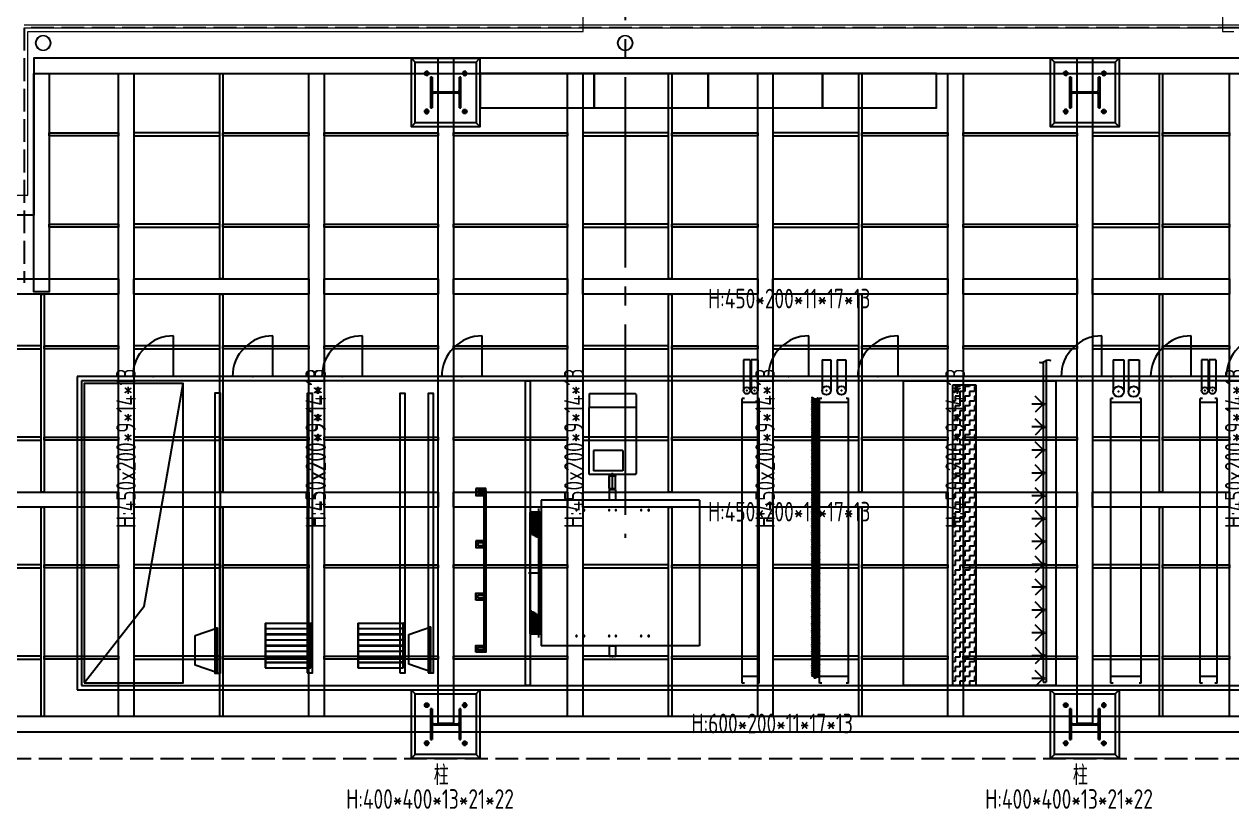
# Model space of a CAD drawing. Extents: x -960 to 27370, y -1283 to 11880.
# Drawn here: x 15170 to 16758, y -1076 to -45 of the extents above; entities that cross this region are included whole.
import ezdxf
from ezdxf.enums import TextEntityAlignment as Align

# ---------------------------------------------------------------- set-up
doc = ezdxf.new("R2010")
doc.units = 0
doc.header["$LTSCALE"] = 100
for name, pattern in [('188K-SM-03-F10-MECH-EQ-Y2257103$0$CENTER', [2, 1.25, -0.25, 0.25, -0.25]), ('188K-SM-03-F10-MECH-EQ-Y2257103$0$Hidden H04', [23, 15, -8]), ('188K-SM-03-F10-MECH-鋼構-Y2257103$0$188K-SM-03-F10-MECH-鋼構-Y2257103$0$CENTER', [2, 1.25, -0.25, 0.25, -0.25]), ('X-S-FAB-L10$0$COL-CEN-LIN', [3.25, 2.5, -0.25, 0.25, -0.25]), ('X-S-FAB-L10$0$HIDDEN', [0.4, 0.3, -0.1])]:
    doc.linetypes.add(name, pattern=pattern)
for name, color, linetype in [('188K-SM-03-F10-MECH-EQ-Y2257103$0$ARW', 151, 'Continuous'), ('188K-SM-03-F10-MECH-EQ-Y2257103$0$FLC', 40, 'Continuous'), ('188K-SM-03-F10-MECH-EQ-Y2257103$0$HEPA', 6, 'Continuous'), ('188K-SM-03-F10-MECH-EQ-Y2257103$0$MOTOR', 7, 'Continuous'), ('188K-SM-03-F10-MECH-EQ-Y2257103$0$擋水簾', 151, 'Continuous'), ('188K-SM-03-F10-MECH-EQ-Y2257103$0$桶濾', 125, 'Continuous'), ('188K-SM-03-F10-MECH-鋼構-Y2257103$0$188K-SM-03-F10-MECH-鋼構-Y2257103$0$0-Block Center-Line', 1, '188K-SM-03-F10-MECH-鋼構-Y2257103$0$188K-SM-03-F10-MECH-鋼構-Y2257103$0$CENTER'), ('188K-SM-03-F10-MECH-鋼構-Y2257103$0$188K-SM-03-F10-MECH-鋼構-Y2257103$0$0-CF-AAS-鋼構', 241, 'Continuous'), ('X-S-FAB-L10$0$0-DIM-TXT', 8, 'Continuous'), ('X-S-FAB-L10$0$A-OBJE-MEP', 8, 'Continuous'), ('X-S-FAB-L10$0$A-WALL-EX', 8, 'Continuous'), ('X-S-FAB-L10$0$BLOCK', 8, 'Continuous'), ('X-S-FAB-L10$0$CCL', 8, 'X-S-FAB-L10$0$COL-CEN-LIN'), ('X-S-FAB-L10$0$HID', 8, 'X-S-FAB-L10$0$HIDDEN'), ('X-S-FAB-L10$0$S-FNDN', 8, 'Continuous'), ('X-S-FAB-L10$0$S-WALL', 8, 'Continuous')]:
    doc.layers.add(name, color=color, linetype=linetype)
doc.styles.add('188K-SM-03-F10-MECH-鋼構-Y2257103$0$188K-SM-03-F10-MECH-鋼構-Y2257103$0$X-F2-L05-E-PPB-EQ-50K$0$AA-TXT', font='isocp.shx', dxfattribs={"width": 0.8, "bigfont": 'china.shx'})
doc.styles.add('X-S-FAB-L10$0$CHINA', font='simplex.shx', dxfattribs={"width": 0.75, "bigfont": 'chineset.shx'})
doc.styles.add('X-S-FAB-L10$0$Standard', font='', dxfattribs={"width": 0.8})
doc.styles.add('X-S-FAB-L10$0$TG_NOTE_TEXT', font='simplex.shx', dxfattribs={"width": 0.75, "bigfont": 'chineset.shx'})
doc.styles.get('X-S-FAB-L10$0$Standard').set_extended_font_data('Microsoft JhengHei')

# ---------------------------------------------------------------- blocks, each defined once
blk = doc.blocks.new('X-S-FAB-L10$0$FAB2-L05')
at = {"layer": 'X-S-FAB-L10$0$CCL'}
blk.add_line((-10200, 11005), (-10200, 0), dxfattribs=at)
blk = doc.blocks.new('X-S-FAB-L10')
at = {"layer": 'X-S-FAB-L10$0$A-OBJE-MEP', "lineweight": 0, "flags": 128}
for points in [[(15204.5, -70, 1), (15185.5, -70, 1)], [(15969.5, -70, 1), (15950.5, -70, 1)]]:
    blk.add_lwpolyline(points, format="xyb", close=True, dxfattribs=at)
at = {"layer": 'X-S-FAB-L10$0$A-OBJE-MEP', "lineweight": 0}
for centre in [(15195, -70), (15960, -70)]:
    blk.add_circle(centre, 10, dxfattribs=at)
at = {"layer": 'X-S-FAB-L10$0$A-WALL-EX', "lineweight": 0}
blk.add_line((17390, -46.5), (15170, -46.5), dxfattribs=at)
at = {"layer": 'X-S-FAB-L10$0$A-WALL-EX', "lineweight": 0, "flags": 128}
for points in [[(15170, -50), (17390, -50)], [(15170, -50), (17615, -50)], [(15170, -50), (17615, -50)], [(15170, -50), (17615, -50)], [(15170, -50), (17615, -50)], [(15170, -50), (17615, -50)], [(15170, -50), (17615, -50)], [(15170, -50), (17615, -50)]]:
    blk.add_lwpolyline(points, dxfattribs=at)
at = {"layer": 'X-S-FAB-L10$0$HID'}
for p, q in [((17209, -50), (15170, -50)), ((15170, -50), (15170, -385)), ((2509.405, -1010), (17209, -1010))]:
    blk.add_line(p, q, dxfattribs=at)
at = {"layer": 'X-S-FAB-L10$0$S-FNDN', "lineweight": 0, "flags": 128}
blk.add_lwpolyline([(11070, 4530), (11935, 4530), (11935, -55), (12665, -55), (12665, -270), (15175, -270), (15175, -55), (15905, -55), (15905, 4530), (16672.5, 4530), (16672.5, 5003), (15905, 5003), (15905, 9055), (11935, 9055), (11935, 5003), (11070, 5003)], close=True, dxfattribs=at)
at = {"layer": 'X-S-FAB-L10$0$S-WALL', "lineweight": 0}
for p, q in [((16745, -33), (16745, -55)), ((16745, -55), (16760, -55))]:
    blk.add_line(p, q, dxfattribs=at)
at = {"layer": 'X-S-FAB-L10$0$BLOCK'}
blk.add_blockref('X-S-FAB-L10$0$FAB2-L05', (26160, -720), dxfattribs=at)
at = {"style": 'X-S-FAB-L10$0$TG_NOTE_TEXT', "width": 0.5, "flags": 1}
for p in [(7463.301, 9020), (18268.251, 8649), (11197.77, 4800.167), (16485.801, 4800.167), (25420.27, 2635), (13360, 320.001, 0), (7463.301, -33.333)]:
    blk.add_attdef('WH', text='', height=20, dxfattribs=at).set_placement(p, align=Align.BOTTOM_LEFT)
at = {"width": 0.5}
for style, p in [('X-S-FAB-L10$0$TG_NOTE_TEXT', (7585, 9020)), ('X-S-FAB-L10$0$TG_NOTE_TEXT', (18389.95, 8649)), ('X-S-FAB-L10$0$TG_NOTE_TEXT', (11117.5, 4813.5)), ('X-S-FAB-L10$0$TG_NOTE_TEXT', (16607.5, 4813.5)), ('X-S-FAB-L10$0$TG_NOTE_TEXT', (25350, 2635)), ('X-S-FAB-L10$0$Standard', (13129.375, 325.001, 0)), ('X-S-FAB-L10$0$TG_NOTE_TEXT', (7585, -20))]:
    blk.add_attdef('DESC', text='', height=10, dxfattribs=dict(at, style=style)).set_placement(p, align=Align.BOTTOM_LEFT)
for tag, style, p in [('TYPE', 'X-S-FAB-L10$0$TG_NOTE_TEXT', (7619.286, 9020)), ('NO', 'X-S-FAB-L10$0$TG_NOTE_TEXT', (7650.095, 9020)), ('TYPE', 'X-S-FAB-L10$0$TG_NOTE_TEXT', (18424.236, 8649)), ('NO', 'X-S-FAB-L10$0$TG_NOTE_TEXT', (18455.045, 8649)), ('NO', 'X-S-FAB-L10$0$TG_NOTE_TEXT', (11088.595, 4813.5)), ('TYPE', 'X-S-FAB-L10$0$TG_NOTE_TEXT', (11151.786, 4813.5)), ('TYPE', 'X-S-FAB-L10$0$TG_NOTE_TEXT', (16641.786, 4813.5)), ('NO', 'X-S-FAB-L10$0$TG_NOTE_TEXT', (16672.595, 4813.5)), ('NO', 'X-S-FAB-L10$0$TG_NOTE_TEXT', (25313, 2635)), ('TYPE', 'X-S-FAB-L10$0$TG_NOTE_TEXT', (25350, 2635)), ('NO', 'X-S-FAB-L10$0$Standard', (13100, 320.001, 0)), ('TYPE', 'X-S-FAB-L10$0$Standard', (13129.375, 320.001, 0)), ('TYPE', 'X-S-FAB-L10$0$TG_NOTE_TEXT', (7619.286, -20)), ('NO', 'X-S-FAB-L10$0$TG_NOTE_TEXT', (7650.095, -20))]:
    blk.add_attdef(tag, text='', height=10, dxfattribs=dict(at, style=style)).set_placement(p, align=Align.BOTTOM_RIGHT)
for rotation, style, p in [(180, 'X-S-FAB-L10$0$Standard', (317.625, 7480)), (180, 'X-S-FAB-L10$0$Standard', (1217.625, 7480)), (90, 'X-S-FAB-L10$0$TG_NOTE_TEXT', (24310, 3647.5)), (270, 'X-S-FAB-L10$0$TG_NOTE_TEXT', (17080, 1605))]:
    blk.add_attdef('DESC', text='', height=10, rotation=rotation, dxfattribs=dict(at, style=style)).set_placement(p, align=Align.BOTTOM_LEFT)
for tag, rotation, style, p in [('NO', 180, 'X-S-FAB-L10$0$Standard', (347, 7480)), ('NO', 180, 'X-S-FAB-L10$0$Standard', (1247, 7480)), ('TYPE', 180, 'X-S-FAB-L10$0$Standard', (317.625, 7480)), ('TYPE', 180, 'X-S-FAB-L10$0$Standard', (1217.625, 7480)), ('TYPE', 90, 'X-S-FAB-L10$0$TG_NOTE_TEXT', (24310, 3647.5)), ('NO', 90, 'X-S-FAB-L10$0$TG_NOTE_TEXT', (24310, 3610.5)), ('TYPE', 270, 'X-S-FAB-L10$0$TG_NOTE_TEXT', (17080, 1605)), ('NO', 270, 'X-S-FAB-L10$0$TG_NOTE_TEXT', (17080, 1573))]:
    blk.add_attdef(tag, text='', height=10, rotation=rotation, dxfattribs=dict(at, style=style)).set_placement(p, align=Align.BOTTOM_RIGHT)
at = {"style": 'X-S-FAB-L10$0$TG_NOTE_TEXT', "width": 0.5, "flags": 1}
for rotation, p in [(180, (43, 7480)), (180, (943, 7480)), (90, (24310, 3717.77)), (270, (17080, 1711.699))]:
    blk.add_attdef('WH', text='', height=20, rotation=rotation, dxfattribs=at).set_placement(p, align=Align.BOTTOM_LEFT)
at = {"layer": 'X-S-FAB-L10$0$0-DIM-TXT', "style": 'X-S-FAB-L10$0$CHINA', "width": 0.75}
for p in [(667.414, 7855.1, -2689.4), (22627.353, 6728.814), (25644.722, 6728.814), (24778.787, 5569.051), (1118.252, 4980), (417.801, 4594.623), (23874.84, 4355), (22927.43, 4330.122), (23749.869, 3901.367), (417.801, 3765.236), (1118.252, 3730), (417.801, 3115.79), (536.882, 2227.832), (16908.994, 1782.652), (888.445, 880.466), (16977.43, 750), (18878.841, 750), (25641.221, 553.233), (21364.03, 526.894)]:
    blk.add_attdef('HIG', text='', height=80, dxfattribs=at).set_placement(p, align=Align.MIDDLE_LEFT)
blk = doc.blocks.new('188K-SM-03-F10-MECH-EQ-Y2257103$0$A$C133B1A89')
at = {"color": 1}
for p, q in [((0, 3970), (0, 230)), ((0, 3970), (30, 3970)), ((190, 3970), (220, 3970)), ((220, 3970), (220, 230)), ((220, 3880), (0, 3880)), ((220, 280), (0, 280)), ((0, 230), (30, 230)), ((190, 230), (220, 230)), ((15, -275), (15, 127)), ((105, -275), (105, 127)), ((115, -275), (115, 127)), ((205, -275), (205, 127)), ((15, -275), (105, -275)), ((115, -275), (205, -275))]:
    blk.add_line(p, q, dxfattribs=at)
for centre in [(60, 127), (160, 127)]:
    blk.add_circle(centre, 44.5, dxfattribs=at)
for p in [(60, 127), (160, 127)]:
    blk.add_point(p, dxfattribs=at)
blk = doc.blocks.new('188K-SM-03-F10-MECH-EQ-Y2257103$0$A$C46594869')
at = {"color": 4}
for p, q in [((-50, 3970), (-50, 230)), ((-50, 3970), (-20, 3970)), ((320, 3970), (350, 3970)), ((350, 3970), (350, 230)), ((350, 3880), (-50, 3880)), ((350, 280), (-50, 280)), ((-50, 230), (-20, 230)), ((320, 230), (350, 230)), ((-20, -275), (-20, 140)), ((120, -275), (120, 140)), ((180, -275), (180, 140)), ((320, -275), (320, 140)), ((120, -275), (-20, -275)), ((320, -275), (180, -275))]:
    blk.add_line(p, q, dxfattribs=at)
for centre in [(50, 140), (250, 140)]:
    blk.add_circle(centre, 69.9, dxfattribs=at)
for p in [(50, 140), (250, 140)]:
    blk.add_point(p, dxfattribs=at)
blk = doc.blocks.new('188K-SM-03-F10-MECH-EQ-Y2257103$0$eli')
at = {"layer": '188K-SM-03-F10-MECH-EQ-Y2257103$0$擋水簾'}
for p, q in [((-48, 17), (-47, 16)), ((-46, 17), (-46, 17)), ((-42, 18), (-41, 21)), ((-40, 21), (-38, 21)), ((-40, 18), (-39, 20)), ((-39, 20), (-38, 20)), ((-5, 2), (-12, 7)), ((-4, 3), (-9, 6)), ((20, 24), (9, 13)), ((21, 23), (10, 11))]:
    blk.add_line(p, q, dxfattribs=at)
for centre, radius, start, end in [((-60, 16), 0.892, 56.5251, 332.9034), ((-46, 16), 0.841, 225, 45), ((-40, 20), 1.19, 90, 155), ((-39, 20), 0.595, 90, 155), ((-38, 21), 0.595, 270, 90), ((0, 8), 8.33, 233.7229, 329.3372), ((0, 8), 7.14, 233.7229, 329.3372), ((7, 4), 0.595, 329.3372, 149.3372), ((40, 31), 0.892, 241.4202, 146.5072)]:
    blk.add_arc(centre, radius, start, end, dxfattribs=at)
for centre, major_axis, ratio, start_param, end_param in [((-45, -34), (54.7, 1), 0.945652, 1.612744, 1.817259), ((-45, -34), (54.7, 1), 0.945652, 0.892621, 1.570796), ((-2, 15), (13.6, 1.8), 0.565217, 3.706747, 4.814407), ((-3, 15), (14.6, 2.6), 0.6, 4.193923, 5.58693), ((-3, 15), (13.5, 2.4), 0.565217, -1.468778, -0.576163), ((30, 18), (13.2, 9.6), 0.581818, 0.469896, 1.87896)]:
    blk.add_ellipse(centre, major_axis=major_axis, ratio=ratio, start_param=start_param, end_param=end_param, dxfattribs=at)
for points, knots in [([(-42, 18), (-45, 19), (-48, 19), (-54, 18), (-57, 17), (-60, 17)], [4.6316548, 4.6316548, 4.6316548, 4.6316548, 4.809552, 4.809552, 4.958975, 4.958975, 4.958975, 4.958975]), ([(-13, 9), (-14, 10), (-16, 11), (-20, 13), (-24, 15), (-32, 17), (-36, 18), (-40, 18), (-40, 18), (-40, 18)], [4.0840634, 4.0840634, 4.0840634, 4.0840634, 4.1613431, 4.1613431, 4.3774127, 4.3774127, 4.5934823, 4.5934823, 4.6006647, 4.6006647, 4.6006647, 4.6006647]), ([(39, 31), (39, 31), (38, 32), (36, 32), (34, 31), (30, 30), (28, 29), (25, 27), (23, 26), (21, 24), (20, 24), (20, 23)], [6.799371, 6.799371, 6.799371, 6.799371, 6.892242, 6.892242, 7.324796, 7.324796, 7.671916, 7.671916, 8.019037, 8.019037, 8.162145, 8.162145, 8.162145, 8.162145])]:
    blk.add_open_spline(points, degree=3, knots=knots, dxfattribs=at)
blk = doc.blocks.new('188K-SM-03-F10-MECH-EQ-Y2257103$0$A$C1EE42846')
at = {"color": 4}
for p, q in [((0, 3970), (0, 230)), ((0, 3970), (30, 3970)), ((350, 3970), (380, 3970)), ((380, 3970), (380, 230)), ((380, 3880), (0, 3880)), ((380, 280), (0, 280)), ((0, 230), (30, 230)), ((350, 230), (380, 230)), ((33, -275), (33, 127)), ((147, -275), (147, 127)), ((233, -275), (233, 127)), ((347, -275), (347, 129)), ((147, -275), (33, -275)), ((347, -275), (233, -275))]:
    blk.add_line(p, q, dxfattribs=at)
for centre in [(90, 127), (290, 127)]:
    blk.add_circle(centre, 57.1, dxfattribs=at)
for p in [(90, 127), (290, 127)]:
    blk.add_point(p, dxfattribs=at)
at = {"xscale": -0.9824656600831077, "yscale": 0.9824656600831077, "zscale": 0.9824656600831077, "rotation": 180}
for p in [(442, 3905), (442, 3882), (442, 3859), (442, 3836), (442, 3813), (442, 3790), (442, 3767), (442, 3744), (442, 3721), (442, 3698), (442, 3675), (442, 3652), (442, 3629), (442, 3606), (442, 3583), (442, 3560), (442, 3537), (442, 3514), (442, 3491), (442, 3468), (442, 3445), (442, 3422), (442, 3399), (442, 3376), (442, 3353), (442, 3330), (442, 3307), (442, 3284), (442, 3261), (442, 3238), (442, 3215), (442, 3192), (442, 3169), (442, 3146), (442, 3123), (442, 3100), (442, 3077), (442, 3054), (442, 3031), (442, 3008), (442, 2985), (442, 2962), (442, 2939), (442, 2916), (442, 2893), (442, 2870), (442, 2847), (442, 2824), (442, 2801), (442, 2778), (442, 2755), (442, 2732), (442, 2709), (442, 2686), (442, 2663), (442, 2640), (442, 2617), (442, 2594), (442, 2571), (442, 2548), (442, 2525), (442, 2502), (442, 2479), (442, 2456), (442, 2433), (442, 2410), (442, 2387), (442, 2364), (442, 2341), (442, 2318), (442, 2295), (442, 2272), (442, 2249), (442, 2226), (442, 2203), (442, 2180), (442, 2157), (442, 2134), (442, 2111), (442, 2088), (442, 2065), (442, 2042), (442, 2019), (442, 1996), (442, 1973), (442, 1950), (442, 1927), (442, 1904), (442, 1881), (442, 1858), (442, 1835), (442, 1812), (442, 1789), (442, 1766), (442, 1743), (442, 1720), (442, 1697), (442, 1674), (442, 1651), (442, 1628), (442, 1605), (442, 1582), (442, 1559), (442, 1536), (442, 1513), (442, 1490), (442, 1467), (442, 1444), (442, 1421), (442, 1398), (442, 1375), (442, 1352), (442, 1329), (442, 1306), (442, 1283), (442, 1260), (442, 1237), (442, 1214), (442, 1191), (442, 1168), (442, 1145), (442, 1122), (442, 1099), (442, 1076), (442, 1053), (442, 1030), (442, 1007), (442, 984), (442, 961), (442, 938), (442, 915), (442, 892), (442, 869), (442, 846), (442, 823), (442, 800), (442, 777), (442, 754), (442, 731), (442, 708), (442, 685), (442, 662), (442, 639), (442, 616), (442, 593), (442, 570), (442, 547), (442, 524), (442, 501), (442, 478), (442, 455), (442, 432), (442, 409), (442, 386), (442, 363), (442, 340), (442, 317), (442, 294), (442, 271), (442, 248)]:
    blk.add_blockref('188K-SM-03-F10-MECH-EQ-Y2257103$0$eli', p, dxfattribs=at)
blk = doc.blocks.new('188K-SM-03-F10-MECH-EQ-Y2257103$0$A$C20831D72')
at = {"color": 1}
for p, q in [((0, 3970), (0, 230)), ((0, 3970), (30, 3970)), ((190, 3970), (220, 3970)), ((220, 3970), (220, 230)), ((220, 3880), (0, 3880)), ((220, 280), (0, 280)), ((0, 230), (30, 230)), ((190, 230), (220, 230)), ((15, -275), (15, 127)), ((105, -275), (105, 127)), ((115, -275), (115, 127)), ((205, -275), (205, 127)), ((15, -275), (105, -275)), ((115, -275), (205, -275))]:
    blk.add_line(p, q, dxfattribs=at)
for centre in [(60, 127), (160, 127)]:
    blk.add_circle(centre, 44.5, dxfattribs=at)
for p in [(60, 127), (160, 127)]:
    blk.add_point(p, dxfattribs=at)
blk = doc.blocks.new('188K-SM-03-F10-MECH-EQ-Y2257103$0$%%C7 孔徑')
at = {"color": 4}
blk.add_circle((0, 0), 3.5, dxfattribs=at)
blk.add_point((0, 0))
blk = doc.blocks.new('188K-SM-03-F10-MECH-EQ-Y2257103$0$A$C6e2866f5')
blk.add_lwpolyline([(45, -105), (-45, -105), (-45, 25), (45, 25)], close=True)
at = {"linetype": '188K-SM-03-F10-MECH-EQ-Y2257103$0$Hidden H04', "lineweight": -3}
for points in [[(-20, 0), (20, 0), (20, -80), (-20, -80)], [(-18, -2), (18, -2), (18, -78), (-18, -78)]]:
    blk.add_lwpolyline(points, close=True, dxfattribs=at)
for p in [(-37, 17), (0, 17), (37, 17), (-37, -40), (36.75, -40)]:
    blk.add_blockref('188K-SM-03-F10-MECH-EQ-Y2257103$0$%%C7 孔徑', p)
at = {"xscale": -1, "rotation": 180}
for p in [(-37, -97), (0, -97), (37, -97)]:
    blk.add_blockref('188K-SM-03-F10-MECH-EQ-Y2257103$0$%%C7 孔徑', p, dxfattribs=at)
blk = doc.blocks.new('188K-SM-03-F10-MECH-EQ-Y2257103$0$A$C3A4033FF')
blk.add_blockref('188K-SM-03-F10-MECH-EQ-Y2257103$0$A$C6e2866f5', (-20, 0))
blk = doc.blocks.new('188K-SM-03-F10-MECH-EQ-Y2257103$0$FLC-1250-W')
at = {"layer": '188K-SM-03-F10-MECH-EQ-Y2257103$0$FLC'}
for p, q in [((0, 796), (0, -796)), ((130, 796), (130, -796))]:
    blk.add_line(p, q, dxfattribs=at)
at = {"layer": '188K-SM-03-F10-MECH-EQ-Y2257103$0$FLC', "color": 1}
for p, q in [((20, 546), (20, 796)), ((40, 534), (40, 796)), ((60, 523), (60, 796)), ((80, 511), (80, 796)), ((100, 500), (100, 796)), ((120, 488), (120, 796)), ((20, -796), (20, -450)), ((40, -796), (40, -462)), ((60, -796), (60, -473)), ((80, -796), (80, -485)), ((100, -796), (100, -496)), ((120, -796), (120, -508))]:
    blk.add_line(p, q, dxfattribs=at)
at = {"layer": '188K-SM-03-F10-MECH-EQ-Y2257103$0$FLC', "color": 1, "linetype": '188K-SM-03-F10-MECH-EQ-Y2257103$0$CENTER', "ltscale": 5}
blk.add_line((-25, 0), (152, 0), dxfattribs=at)
at = {"layer": '188K-SM-03-F10-MECH-EQ-Y2257103$0$FLC'}
for centre, start, end in [((5, 796), 0, 180), ((15, 796), 0, 180), ((25, 796), 0, 180), ((35, 796), 0, 180), ((45, 796), 0, 180), ((55, 796), 0, 180), ((65, 796), 0, 180), ((75, 796), 0, 180), ((85, 796), 0, 180), ((95, 796), 0, 180), ((105, 796), 0, 180), ((115, 796), 0, 180), ((125, 796), 0, 180), ((125, 796), 0, 180), ((125, 796), 0, 180), ((125, 796), 0, 180), ((125, 796), 0, 180), ((125, 796), 0, 180), ((125, 796), 0, 180), ((125, 796), 0, 180), ((125, 796), 0, 180), ((125, 796), 0, 180), ((125, 796), 0, 180), ((125, 796), 0, 180), ((5, -796), 180, 0), ((15, -796), 180, 0), ((25, -796), 180, 0), ((35, -796), 180, 0), ((45, -796), 180, 0), ((55, -796), 180, 0), ((65, -796), 180, 0), ((75, -796), 180, 0), ((85, -796), 180, 0), ((95, -796), 180, 0), ((105, -796), 180, 0), ((115, -796), 180, 0), ((125, -796), 180, 0), ((125, -796), 180, 0), ((125, -796), 180, 0), ((125, -796), 180, 0), ((125, -796), 180, 0), ((125, -796), 180, 0), ((125, -796), 180, 0), ((125, -796), 180, 0), ((125, -796), 180, 0), ((125, -796), 180, 0), ((125, -796), 180, 0), ((125, -796), 180, 0)]:
    blk.add_arc(centre, 5, start, end, dxfattribs=at)
blk = doc.blocks.new('188K-SM-03-F10-MECH-EQ-Y2257103$0$%%C14 孔位')
at = {"color": 1}
blk.add_circle((0, 0), 7, dxfattribs=at)
blk.add_point((0, 0))
blk = doc.blocks.new('188K-SM-03-F10-MECH-EQ-Y2257103$0$A$C7940598F')
for p, q in [((0, 0), (0, 2085)), ((0, 2085), (1915, 2085)), ((1804, 2115), (111, 2115)), ((164, 2115), (164, 2085)), ((1751, 2115), (1751, 2085)), ((1915, 0), (1915, 2085)), ((0, 0), (1915, 0))]:
    blk.add_line(p, q)
for points in [[(-140, 1107.5), (0, 1107.5), (0, 1182.5), (-140, 1182.5)], [(1915, 1107.5), (2055, 1107.5), (2055, 1182.5), (1915, 1182.5)]]:
    blk.add_lwpolyline(points, close=True)
for p in [(-140, 1145), (2055, 1145)]:
    blk.add_point(p)
for p in [(131, 1620), (1784, 1620), (131, 1520), (1784, 1520), (131, 1190), (1784, 1190), (131, 1100), (1784, 1100), (131, 770), (131, 670), (1784, 770), (1784, 670)]:
    blk.add_blockref('188K-SM-03-F10-MECH-EQ-Y2257103$0$%%C14 孔位', p)
blk = doc.blocks.new('188K-SM-03-F10-MECH-EQ-Y2257103$0$HPF-610-292側視圖')
at = {"layer": '188K-SM-03-F10-MECH-EQ-Y2257103$0$HEPA'}
for p, q in [((0, 598), (292, 498)), ((0, 598), (0, 6)), ((0, 598), (25, 598)), ((25, 598), (25, 6)), ((292, 498), (292, 106)), ((292, 106), (0, 6)), ((25, 6), (0, 6))]:
    blk.add_line(p, q, dxfattribs=at)
blk = doc.blocks.new('188K-SM-03-F10-MECH-EQ-Y2257103$0$A$C03D53DB9')
at = {"layer": '188K-SM-03-F10-MECH-EQ-Y2257103$0$桶濾'}
for p, q in [((0, 72), (602, 72)), ((10, 0), (10, 145)), ((10, 145), (13, 145)), ((13, 0), (13, 145)), ((13, 143), (607, 143)), ((13, 2), (607, 2)), ((624, 72), (557, 72)), ((610, 145), (607, 145)), ((607, 145), (607, 0)), ((610, 145), (610, 0)), ((614, 127), (610, 127)), ((614, 17), (610, 17)), ((617, 11), (610, 11)), ((617, 6), (610, 6)), ((614, 127), (614, 17)), ((617, 107), (614, 107)), ((617, 102), (614, 102)), ((617, 108), (617, 100)), ((617, 12), (617, 4)), ((619, 109), (618, 109)), ((618, 109), (618, 99)), ((619, 99), (618, 99)), ((619, 13), (618, 13)), ((618, 13), (618, 3)), ((619, 3), (618, 3)), ((619, 99), (619, 109)), ((622, 106), (619, 109)), ((622, 103), (619, 99)), ((619, 3), (619, 13)), ((622, 10), (619, 13)), ((622, 7), (619, 3)), ((622, 106), (622, 103)), ((622, 10), (622, 7)), ((10, 0), (13, 0)), ((610, 0), (607, 0))]:
    blk.add_line(p, q, dxfattribs=at)
for centre, start, end in [((618, 108), 90, 180), ((618, 100), 180, 270), ((618, 12), 90, 180), ((618, 4), 180, 270)]:
    blk.add_arc(centre, 1, start, end, dxfattribs=at)
blk = doc.blocks.new('188K-SM-03-F10-MECH-EQ-Y2257103$0$Motor315L-頂視圖-東(50HZ)')
blk.add_line((45, -17), (45, -173))
at = {"layer": '188K-SM-03-F10-MECH-EQ-Y2257103$0$MOTOR', "color": 1, "linetype": '188K-SM-03-F10-MECH-EQ-Y2257103$0$CENTER', "ltscale": 20}
blk.add_line((0, 0), (0, -219), dxfattribs=at)
at = {"layer": '188K-SM-03-F10-MECH-EQ-Y2257103$0$MOTOR'}
for p, q in [((-40, -10), (40, -10)), ((-40, -10), (-40, -180)), ((40, -10), (40, -180)), ((40, -17), (45, -17)), ((-310, -1077), (-310, -210)), ((300, -200), (-300, -200)), ((-135, -245), (250, -245)), ((-135, -511), (-135, -245)), ((-50, -195), (-50, -200)), ((-44, -185), (-44, -190)), ((44, -190), (-44, -190)), ((40, -180), (-40, -180)), ((40, -173), (45, -173)), ((44, -185), (44, -190)), ((50, -195), (50, -200)), ((250, -511), (250, -245)), ((310, -1077), (310, -210)), ((-135, -511), (250, -511)), ((-310, -1077), (310, -1077)), ((-309, -1247), (-309, -1077)), ((309, -1247), (309, -1077)), ((-299, -1257), (299, -1257))]:
    blk.add_line(p, q, dxfattribs=at)
for centre, radius, start, end in [((-300, -210), 10, 90, 180), ((-44, -195), 5, 90, 180), ((-40, -185), 5, 90, 180), ((40, -185), 5, 0, 90), ((44, -195), 5, 0, 90), ((300, -210), 10, 0, 90), ((-299, -1247), 10, 180, 270), ((299, -1247), 10, 270, 0)]:
    blk.add_arc(centre, radius, start, end, dxfattribs=at)
blk = doc.blocks.new('188K-SM-03-F10-MECH-EQ-Y2257103$0$A$C0D54229D')
at = {"color": 2}
for q in [(0, -532), (532, 0)]:
    blk.add_line((0, 0), q, dxfattribs=at)
blk.add_arc((0, 0), 532, 270, 0, dxfattribs=at)
blk.add_point((266, 0))
blk = doc.blocks.new('188K-SM-03-F10-MECH-EQ-Y2257103$0$0-CRMAU-12W')
at = {"layer": '188K-SM-03-F10-MECH-EQ-Y2257103$0$ARW'}
h = blk.add_hatch(dxfattribs=at)
h.set_pattern_fill('ZIGZAG', color=256, scale=20, style=0)
h.set_pattern_definition([(0, (-13062, -9455), (63.5, 63.5), [63.5, -63.5]), (90, (-12998.5, -9455), (-63.5, 63.5), [63.5, -63.5])])
h.paths.add_polyline_path([(-11812, -60), (-11512, -60), (-11512, -4010), (-11812, -4010)])
at = {"color": 4}
for p, q in [((0, 0), (-18620, 0)), ((0, -4120), (0, 0)), ((-60, -60), (-18560, -60)), ((-60, -4060), (-60, -60)), ((-18620, -4120), (0, -4120)), ((-18560, -4060), (-60, -4060))]:
    blk.add_line(p, q, dxfattribs=at)
at = {"color": 6}
for p, q in [((-94, -95), (-883, -1099)), ((-883, -1099), (-1393, -4025))]:
    blk.add_line(p, q, dxfattribs=at)
blk.add_lwpolyline([(-10864, -4060), (-12864, -4060), (-12864, -60), (-10864, -60)], close=True)
at = {"color": 4}
for points in [[(-5956, -60), (-5896, -60), (-5896, -4060), (-5956, -4060)], [(-1880, -215), (-1815, -215), (-1815, -3905), (-1880, -3905)], [(-5379, -2620), (-5346, -2620), (-5346, -520), (-5379, -520)]]:
    blk.add_lwpolyline(points, close=True, dxfattribs=at)
at = {"color": 6}
blk.add_lwpolyline([(-94, -95), (-1393, -95), (-1393, -4025), (-94, -4025)], close=True, dxfattribs=at)
at = {"color": 2}
for points in [[(-4616, -226), (-4686, -226), (-4686, -3894), (-4616, -3894)], [(-4242, -226), (-4312, -226), (-4312, -3894), (-4242, -3894)], [(-3026, -226), (-3096, -226), (-3096, -3894), (-3026, -3894)]]:
    blk.add_lwpolyline(points, close=True, dxfattribs=at)
at = {"layer": '188K-SM-03-F10-MECH-EQ-Y2257103$0$ARW'}
for p, q in [((-12700, -100), (-12740, -100)), ((-12740, -4327), (-12740, -100)), ((-12700, -150), (-12594, -44)), ((-12700, -4303), (-12700, -100)), ((-12700, -150), (-12550, -150)), ((-12700, -150), (-12594, -256)), ((-11812, -4010), (-11812, -60)), ((-11812, -60), (-11512, -60)), ((-11512, -60), (-11512, -4010)), ((-12700, -450), (-12594, -344)), ((-12700, -450), (-12550, -450)), ((-12700, -450), (-12594, -556)), ((-12700, -450), (-12550, -450)), ((-12700, -450), (-12594, -556)), ((-12701, -750), (-12595, -644)), ((-12700, -750), (-12550, -750)), ((-12700, -750), (-12594, -856)), ((-12700, -1050), (-12594, -944)), ((-12700, -1050), (-12550, -1050)), ((-12700, -1050), (-12594, -1156)), ((-12700, -1350), (-12594, -1244)), ((-12700, -1350), (-12550, -1350)), ((-12700, -1350), (-12594, -1456)), ((-12700, -1650), (-12594, -1544)), ((-12700, -1650), (-12550, -1650)), ((-12700, -1650), (-12594, -1756)), ((-12700, -1950), (-12594, -1844)), ((-12700, -1950), (-12550, -1950)), ((-12700, -1950), (-12594, -2056)), ((-12700, -2250), (-12594, -2144)), ((-12700, -2250), (-12550, -2250)), ((-12700, -2250), (-12594, -2356)), ((-12700, -2550), (-12594, -2444)), ((-12700, -2550), (-12550, -2550)), ((-12700, -2550), (-12594, -2656)), ((-12700, -2850), (-12594, -2744)), ((-12700, -2850), (-12550, -2850)), ((-12700, -2850), (-12594, -2956)), ((-12700, -3150), (-12594, -3044)), ((-12700, -3150), (-12550, -3150)), ((-12700, -3155), (-12594, -3261)), ((-12700, -3455), (-12594, -3349)), ((-12700, -3455), (-12550, -3455)), ((-12700, -3455), (-12594, -3561)), ((-12700, -3755), (-12594, -3649)), ((-12700, -3755), (-12550, -3755)), ((-12700, -3755), (-12594, -3861)), ((-11512, -4010), (-11812, -4010))]:
    blk.add_line(p, q, dxfattribs=at)
for centre in [(-12700, -150), (-12700, -450), (-12700, -450), (-12700, -750), (-12700, -1050), (-12700, -1350), (-12700, -1650), (-12700, -1950), (-12700, -2250), (-12700, -2550), (-12700, -2850), (-12700, -3150), (-12700, -3455), (-12700, -3755)]:
    blk.add_circle(centre, 15, dxfattribs=at)
blk.add_open_spline([(-12802, -4325), (-12792, -4328), (-12726, -4341), (-12708, -4288), (-12662, -4298), (-12649, -4301)], degree=3, knots=[35.439113, 35.439113, 35.439113, 35.439113, 53.723943, 145.661055, 183.181794, 183.181794, 183.181794, 183.181794], dxfattribs=at)
at = {"color": 1}
for name, p in [('188K-SM-03-F10-MECH-EQ-Y2257103$0$A$C133B1A89', (-14984, -4060)), ('188K-SM-03-F10-MECH-EQ-Y2257103$0$A$C46594869', (-13939, -4060)), ('188K-SM-03-F10-MECH-EQ-Y2257103$0$A$C1EE42846', (-10139, -4060)), ('188K-SM-03-F10-MECH-EQ-Y2257103$0$A$C20831D72', (-8964, -4060))]:
    blk.add_blockref(name, p, dxfattribs=at)
at = {"xscale": -1, "rotation": 270}
blk.add_blockref('188K-SM-03-F10-MECH-EQ-Y2257103$0$A$C7940598F', (-8183, -2493), dxfattribs=at)
at = {"color": 4, "rotation": 90.00000000000001}
for p in [(-5346, -520), (-5346, -1205)]:
    blk.add_blockref('188K-SM-03-F10-MECH-EQ-Y2257103$0$A$C3A4033FF', p, dxfattribs=at)
at = {"color": 4, "xscale": -1, "rotation": 90}
for p in [(-5346, -1935), (-5346, -2620)]:
    blk.add_blockref('188K-SM-03-F10-MECH-EQ-Y2257103$0$A$C3A4033FF', p, dxfattribs=at)
for name, p in [('188K-SM-03-F10-MECH-EQ-Y2257103$0$Motor315L-頂視圖-東(50HZ)', (-7038, -2633)), ('188K-SM-03-F10-MECH-EQ-Y2257103$0$A$C0D54229D', (-15638, -4120)), ('188K-SM-03-F10-MECH-EQ-Y2257103$0$A$C0D54229D', (-14643, -4120)), ('188K-SM-03-F10-MECH-EQ-Y2257103$0$A$C0D54229D', (-13468, -4120)), ('188K-SM-03-F10-MECH-EQ-Y2257103$0$A$C0D54229D', (-10793, -4120)), ('188K-SM-03-F10-MECH-EQ-Y2257103$0$A$C0D54229D', (-9618, -4120)), ('188K-SM-03-F10-MECH-EQ-Y2257103$0$A$C0D54229D', (-5325, -4120)), ('188K-SM-03-F10-MECH-EQ-Y2257103$0$A$C0D54229D', (-3750, -4120)), ('188K-SM-03-F10-MECH-EQ-Y2257103$0$A$C0D54229D', (-2575, -4120)), ('188K-SM-03-F10-MECH-EQ-Y2257103$0$A$C0D54229D', (-1265, -4120))]:
    blk.add_blockref(name, p)
at = {"layer": '188K-SM-03-F10-MECH-EQ-Y2257103$0$FLC'}
blk.add_blockref('188K-SM-03-F10-MECH-EQ-Y2257103$0$FLC-1250-W', (-6086, -1535), dxfattribs=at)
at = {"layer": '188K-SM-03-F10-MECH-EQ-Y2257103$0$HEPA'}
for p in [(-4651, -836), (-1845, -822), (-1845, -822)]:
    blk.add_blockref('188K-SM-03-F10-MECH-EQ-Y2257103$0$HPF-610-292側視圖', p, dxfattribs=at)
at = {"layer": '188K-SM-03-F10-MECH-EQ-Y2257103$0$桶濾', "xscale": -1}
for p in [(-3680, -434), (-3680, -435), (-2464, -434), (-2464, -435), (-3680, -582), (-3680, -583), (-2464, -582), (-2464, -583), (-3680, -730), (-3680, -731), (-2464, -730), (-2464, -731), (-3680, -878), (-3680, -879), (-2464, -878), (-2464, -879)]:
    blk.add_blockref('188K-SM-03-F10-MECH-EQ-Y2257103$0$A$C03D53DB9', p, dxfattribs=at)
blk = doc.blocks.new('188K-SM-03-F10-MECH-EQ-Y2257103')
at = {"color": 1, "ltscale": 1000}
for points in [[(15769.3, -155), (15919.3, -155), (15919.3, -110), (15769.3, -110)], [(15919.3, -155), (16069.3, -155), (16069.3, -110), (15919.3, -110)], [(16069.3, -155), (16219.3, -155), (16219.3, -110), (16069.3, -110)], [(16219.3, -155), (16369.3, -155), (16369.3, -110), (16219.3, -110)]]:
    blk.add_lwpolyline(points, close=True, dxfattribs=at)
at = {"xscale": 0.1, "yscale": 0.1, "zscale": 0.1, "rotation": 180}
blk.add_blockref('188K-SM-03-F10-MECH-EQ-Y2257103$0$0-CRMAU-12W', (15239.6, -920), dxfattribs=at)
blk = doc.blocks.new('*U354')
blk.add_circle((0, 0), 24.5)
at = {"layer": '188K-SM-03-F10-MECH-鋼構-Y2257103$0$188K-SM-03-F10-MECH-鋼構-Y2257103$0$0-Block Center-Line'}
for p, q in [((0, -34), (0, 34)), ((-34, 0), (34, 0))]:
    blk.add_line(p, q, dxfattribs=at)
blk = doc.blocks.new('188K-SM-03-F10-MECH-鋼構-Y2257103$0$AUDIT_I_250817102654-2')
for p, q in [((200, 200), (-200, 200)), ((-200, 200), (-200, 179)), ((-28.5, 179), (-200, 179)), ((0, 200), (0, -200)), ((200, 179), (28.5, 179)), ((200, 179), (200, 200)), ((-6.5, 157), (-6.5, -157)), ((6.5, 157), (6.5, -157)), ((-200, -179), (-28.5, -179)), ((-200, -179), (-200, -200)), ((-200, -200), (200, -200)), ((28.5, -179), (200, -179)), ((200, -200), (200, -179))]:
    blk.add_line(p, q)
for centre, start, end in [((-28.5, 157), 0, 90), ((28.5, 157), 90, 180), ((-28.5, -157), 270, 360), ((28.5, -157), 180, 270)]:
    blk.add_arc(centre, 22, start, end)
blk = doc.blocks.new('188K-SM-03-F10-MECH-鋼構-Y2257103$0$188K-SM-03-F10-MECH-鋼構-Y2257103$0$A$C1e76e784')
for p, q in [((50, 850), (0, 900)), ((850, 850), (900, 900)), ((0, 0), (50, 50)), ((850, 50), (900, 0))]:
    blk.add_line(p, q)
for points in [[(0, 900), (900, 900), (900, 0), (0, 0)], [(50, 850), (850, 850), (850, 50), (50, 50)]]:
    blk.add_lwpolyline(points, close=True)
at = {"color": 3, "const_width": 1}
blk.add_lwpolyline([(150, 750), (750, 750), (750, 150), (150, 150)], close=True, dxfattribs=at)
at = {"yscale": 1.083333333333333, "zscale": 1.083333333333333, "rotation": 180}
for p, xscale in [((200, 700), 1.083333333333333), ((700, 700), -1.083333333333333)]:
    blk.add_blockref('*U354', p, dxfattribs=dict(at, xscale=xscale))
at = {"rotation": 90}
blk.add_blockref('188K-SM-03-F10-MECH-鋼構-Y2257103$0$AUDIT_I_250817102654-2', (450, 450), dxfattribs=at)
at = {"yscale": 1.083333333333333, "zscale": 1.083333333333333}
for p, xscale in [((200, 200), -1.083333333333333), ((700, 200), 1.083333333333333)]:
    blk.add_blockref('*U354', p, dxfattribs=dict(at, xscale=xscale))
blk = doc.blocks.new('*U347')
at = {"layer": '188K-SM-03-F10-MECH-鋼構-Y2257103$0$188K-SM-03-F10-MECH-鋼構-Y2257103$0$0-CF-AAS-鋼構', "color": 181}
blk.add_lwpolyline([(-10, -330), (10, -330), (10, -1175), (-10, -1175)], close=True, dxfattribs=at)
blk = doc.blocks.new('*U346')
at = {"color": 0, "linetype": 'ByBlock', "lineweight": -2, "transparency": 16777216}
for p in [(0, 0), (250, 0), (500, 0)]:
    blk.add_blockref('*U347', p, dxfattribs=at)
blk = doc.blocks.new('188K-SM-03-F10-MECH-鋼構-Y2257103$0$0-120000CMH 雙層')
for points in [[(-8876.2, -20), (-8876.2, -290), (-8880.3, -290), (-8880.3, -20)], [(-8286.2, -20), (-8286.2, -290), (-8290.3, -290), (-8290.3, -20)], [(-8036.2, -20), (-8036.2, -290), (-8040.3, -290), (-8040.3, -20)], [(-7641.2, -20), (-7641.2, -290), (-7645.3, -290), (-7645.3, -20)], [(-9013.3, -102), (-9104.8, -102), (-9104.8, -98), (-9013.3, -98)], [(-8880.3, -98), (-8993.3, -98), (-8993.3, -102), (-8880.3, -102)], [(-8876.2, -98), (-8763.3, -98), (-8763.3, -102), (-8876.2, -102)], [(-8743.3, -98), (-8593.3, -98), (-8593.3, -102), (-8743.3, -102)], [(-8573.3, -98), (-8423.3, -98), (-8423.3, -102), (-8573.3, -102)], [(-8290.3, -98), (-8403.3, -98), (-8403.3, -102), (-8290.3, -102)], [(-8286.2, -98), (-8173.3, -98), (-8173.3, -102), (-8286.2, -102)], [(-8040.3, -98), (-8153.3, -98), (-8153.3, -102), (-8040.3, -102)], [(-8036.2, -98), (-7923.3, -98), (-7923.3, -102), (-8036.2, -102)], [(-7903.3, -98), (-7753.3, -98), (-7753.3, -102), (-7903.3, -102)], [(-7645.3, -98), (-7733.3, -98), (-7733.3, -102), (-7645.3, -102)], [(-7641.2, -98), (-7553.3, -98), (-7553.3, -102), (-7641.2, -102)], [(-9013.3, -222), (-9104.8, -222), (-9104.8, -218), (-9013.3, -218)], [(-8880.3, -218), (-8993.3, -218), (-8993.3, -222), (-8880.3, -222)], [(-8876.2, -218), (-8763.3, -218), (-8763.3, -222), (-8876.2, -222)], [(-8743.3, -218), (-8593.3, -218), (-8593.3, -222), (-8743.3, -222)], [(-8573.3, -218), (-8423.3, -218), (-8423.3, -222), (-8573.3, -222)], [(-8290.3, -218), (-8403.3, -218), (-8403.3, -222), (-8290.3, -222)], [(-8286.2, -218), (-8173.3, -218), (-8173.3, -222), (-8286.2, -222)], [(-8040.3, -218), (-8153.3, -218), (-8153.3, -222), (-8040.3, -222)], [(-8036.2, -218), (-7923.3, -218), (-7923.3, -222), (-8036.2, -222)], [(-7903.3, -218), (-7753.3, -218), (-7753.3, -222), (-7903.3, -222)], [(-7645.3, -218), (-7733.3, -218), (-7733.3, -222), (-7645.3, -222)], [(-7641.2, -218), (-7553.3, -218), (-7553.3, -222), (-7641.2, -222)], [(-9111.2, -310), (-9111.2, -570), (-9115.3, -570), (-9115.3, -310)], [(-8876.2, -310), (-8876.2, -570), (-8880.3, -570), (-8880.3, -310)], [(-8286.2, -310), (-8286.2, -570), (-8290.3, -570), (-8290.3, -310)], [(-8036.2, -310), (-8036.2, -570), (-8040.3, -570), (-8040.3, -310)], [(-7641.2, -310), (-7641.2, -570), (-7645.3, -570), (-7645.3, -310)], [(-9115.3, -378), (-9213.3, -378), (-9213.3, -382), (-9115.3, -382)], [(-9111.2, -378), (-9013.3, -378), (-9013.3, -382), (-9111.2, -382)], [(-8880.3, -378), (-8993.3, -378), (-8993.3, -382), (-8880.3, -382)], [(-8876.2, -378), (-8763.3, -378), (-8763.3, -382), (-8876.2, -382)], [(-8743.3, -378), (-8593.3, -378), (-8593.3, -382), (-8743.3, -382)], [(-8573.3, -378), (-8423.3, -378), (-8423.3, -382), (-8573.3, -382)], [(-8290.3, -378), (-8403.3, -378), (-8403.3, -382), (-8290.3, -382)], [(-8286.2, -378), (-8173.3, -378), (-8173.3, -382), (-8286.2, -382)], [(-8040.3, -378), (-8153.3, -378), (-8153.3, -382), (-8040.3, -382)], [(-8036.2, -378), (-7923.3, -378), (-7923.3, -382), (-8036.2, -382)], [(-7903.3, -378), (-7753.3, -378), (-7753.3, -382), (-7903.3, -382)], [(-7645.3, -378), (-7733.3, -378), (-7733.3, -382), (-7645.3, -382)], [(-7641.2, -378), (-7553.3, -378), (-7553.3, -382), (-7641.2, -382)], [(-9115.3, -498), (-9213.3, -498), (-9213.3, -502), (-9115.3, -502)], [(-9111.2, -498), (-9013.3, -498), (-9013.3, -502), (-9111.2, -502)], [(-8880.3, -498), (-8993.3, -498), (-8993.3, -502), (-8880.3, -502)], [(-8876.2, -498), (-8763.3, -498), (-8763.3, -502), (-8876.2, -502)], [(-8743.3, -498), (-8593.3, -498), (-8593.3, -502), (-8743.3, -502)], [(-8573.3, -498), (-8423.3, -498), (-8423.3, -502), (-8573.3, -502)], [(-8290.3, -498), (-8403.3, -498), (-8403.3, -502), (-8290.3, -502)], [(-8286.2, -498), (-8173.3, -498), (-8173.3, -502), (-8286.2, -502)], [(-8040.3, -498), (-8153.3, -498), (-8153.3, -502), (-8040.3, -502)], [(-8036.2, -498), (-7923.3, -498), (-7923.3, -502), (-8036.2, -502)], [(-7903.3, -498), (-7753.3, -498), (-7753.3, -502), (-7903.3, -502)], [(-7645.3, -498), (-7733.3, -498), (-7733.3, -502), (-7645.3, -502)], [(-7641.2, -498), (-7553.3, -498), (-7553.3, -502), (-7641.2, -502)], [(-9111.2, -590), (-9111.2, -865), (-9115.3, -865), (-9115.3, -590)], [(-8876.2, -590), (-8876.2, -865), (-8880.3, -865), (-8880.3, -590)], [(-8286.2, -590), (-8286.2, -865), (-8290.3, -865), (-8290.3, -590)], [(-8036.2, -590), (-8036.2, -865), (-8040.3, -865), (-8040.3, -590)], [(-7641.2, -590), (-7641.2, -865), (-7645.3, -865), (-7645.3, -590)], [(-9115.3, -665.5), (-9213.3, -665.5), (-9213.3, -669.5), (-9115.3, -669.5)], [(-9111.2, -665.5), (-9013.3, -665.5), (-9013.3, -669.5), (-9111.2, -669.5)], [(-8880.3, -665.5), (-8993.3, -665.5), (-8993.3, -669.5), (-8880.3, -669.5)], [(-8876.2, -665.5), (-8763.3, -665.5), (-8763.3, -669.5), (-8876.2, -669.5)], [(-8743.3, -665.5), (-8593.3, -665.5), (-8593.3, -669.5), (-8743.3, -669.5)], [(-8573.3, -665.5), (-8423.3, -665.5), (-8423.3, -669.5), (-8573.3, -669.5)], [(-8290.3, -665.5), (-8403.3, -665.5), (-8403.3, -669.5), (-8290.3, -669.5)], [(-8286.2, -665.5), (-8173.3, -665.5), (-8173.3, -669.5), (-8286.2, -669.5)], [(-8040.3, -665.5), (-8153.3, -665.5), (-8153.3, -669.5), (-8040.3, -669.5)], [(-8036.2, -665.5), (-7923.3, -665.5), (-7923.3, -669.5), (-8036.2, -669.5)], [(-7903.3, -665.5), (-7753.3, -665.5), (-7753.3, -669.5), (-7903.3, -669.5)], [(-7645.3, -665.5), (-7733.3, -665.5), (-7733.3, -669.5), (-7645.3, -669.5)], [(-7641.2, -665.5), (-7553.3, -665.5), (-7553.3, -669.5), (-7641.2, -669.5)], [(-9115.3, -785.5), (-9213.3, -785.5), (-9213.3, -789.5), (-9115.3, -789.5)], [(-9111.2, -785.5), (-9013.3, -785.5), (-9013.3, -789.5), (-9111.2, -789.5)], [(-8880.3, -785.5), (-8993.3, -785.5), (-8993.3, -789.5), (-8880.3, -789.5)], [(-8876.2, -785.5), (-8763.3, -785.5), (-8763.3, -789.5), (-8876.2, -789.5)], [(-8743.3, -785.5), (-8593.3, -785.5), (-8593.3, -789.5), (-8743.3, -789.5)], [(-8573.3, -785.5), (-8423.3, -785.5), (-8423.3, -789.5), (-8573.3, -789.5)], [(-8290.3, -785.5), (-8403.3, -785.5), (-8403.3, -789.5), (-8290.3, -789.5)], [(-8286.2, -785.5), (-8173.3, -785.5), (-8173.3, -789.5), (-8286.2, -789.5)], [(-8040.3, -785.5), (-8153.3, -785.5), (-8153.3, -789.5), (-8040.3, -789.5)], [(-8036.2, -785.5), (-7923.3, -785.5), (-7923.3, -789.5), (-8036.2, -789.5)], [(-7903.3, -785.5), (-7753.3, -785.5), (-7753.3, -789.5), (-7903.3, -789.5)], [(-7645.3, -785.5), (-7733.3, -785.5), (-7733.3, -789.5), (-7645.3, -789.5)], [(-7641.2, -785.5), (-7553.3, -785.5), (-7553.3, -789.5), (-7641.2, -789.5)]]:
    blk.add_lwpolyline(points, close=True)
at = {"layer": '188K-SM-03-F10-MECH-鋼構-Y2257103$0$188K-SM-03-F10-MECH-鋼構-Y2257103$0$0-CF-AAS-鋼構', "color": 140}
for points in [[(-8593.3, 0), (-8573.3, 0), (-8573.3, -874.3), (-8593.3, -874.3)], [(-7753.3, 0), (-7733.3, 0), (-7733.3, -874.3), (-7753.3, -874.3)], [(-9124.8, -20), (-7188.5, -20), (-7188.5, 0), (-9124.8, 0)], [(-21733.3, -885), (-7188.5, -885), (-7188.5, -865), (-21733.3, -865)]]:
    blk.add_lwpolyline(points, close=True, dxfattribs=at)
at = {"layer": '188K-SM-03-F10-MECH-鋼構-Y2257103$0$188K-SM-03-F10-MECH-鋼構-Y2257103$0$0-CF-AAS-鋼構', "color": 181}
for points in [[(-9124.8, -20), (-9104.8, -20), (-9104.8, -306.8), (-9124.8, -306.8)], [(-9013.3, -20), (-8993.3, -20), (-8993.3, -865), (-9013.3, -865)], [(-8763.3, -20), (-8743.3, -20), (-8743.3, -865), (-8763.3, -865)], [(-7553.3, -20), (-7533.3, -20), (-7533.3, -865), (-7553.3, -865)], [(-9213.3, -290), (-9013.3, -290), (-9013.3, -310), (-9213.3, -310)], [(-8993.3, -290), (-8763.3, -290), (-8763.3, -310), (-8993.3, -310)], [(-8743.3, -290), (-8593.3, -290), (-8593.3, -310), (-8743.3, -310)], [(-8573.3, -290), (-8423.3, -290), (-8423.3, -310), (-8573.3, -310)], [(-8403.3, -290), (-8173.3, -290), (-8173.3, -310), (-8403.3, -310)], [(-8153.3, -290), (-7923.3, -290), (-7923.3, -310), (-8153.3, -310)], [(-7903.3, -290), (-7753.3, -290), (-7753.3, -310), (-7903.3, -310)], [(-7733.3, -290), (-7553.3, -290), (-7553.3, -310), (-7733.3, -310)], [(-9213.3, -570), (-9013.3, -570), (-9013.3, -590), (-9213.3, -590)], [(-8993.3, -570), (-8763.3, -570), (-8763.3, -590), (-8993.3, -590)], [(-8743.3, -570), (-8593.3, -570), (-8593.3, -590), (-8743.3, -590)], [(-8573.3, -570), (-8423.3, -570), (-8423.3, -590), (-8573.3, -590)], [(-8403.3, -570), (-8173.3, -570), (-8173.3, -590), (-8403.3, -590)], [(-8153.3, -570), (-7923.3, -570), (-7923.3, -590), (-8153.3, -590)], [(-7903.3, -570), (-7753.3, -570), (-7753.3, -590), (-7903.3, -590)], [(-7733.3, -570), (-7553.3, -570), (-7553.3, -590), (-7733.3, -590)]]:
    blk.add_lwpolyline(points, close=True, dxfattribs=at)
blk.add_blockref('*U346', (-8413.3, 310))
at = {"layer": '188K-SM-03-F10-MECH-鋼構-Y2257103$0$188K-SM-03-F10-MECH-鋼構-Y2257103$0$0-CF-AAS-鋼構', "xscale": 0.1, "yscale": 0.1, "zscale": 0.1}
for p in [(-8628.3, -90), (-7788.3, -90), (-8628.3, -920), (-7788.3, -920)]:
    blk.add_blockref('188K-SM-03-F10-MECH-鋼構-Y2257103$0$188K-SM-03-F10-MECH-鋼構-Y2257103$0$A$C1e76e784', p, dxfattribs=at)
at = {"layer": '188K-SM-03-F10-MECH-鋼構-Y2257103$0$188K-SM-03-F10-MECH-鋼構-Y2257103$0$0-CF-AAS-鋼構', "color": 2, "style": '188K-SM-03-F10-MECH-鋼構-Y2257103$0$188K-SM-03-F10-MECH-鋼構-Y2257103$0$X-F2-L05-E-PPB-EQ-50K$0$AA-TXT', "width": 0.8}
for s, height, p in [('H:450*200*11*17*13', 25.769, (-8238.6, -328.7)), ('H:450*200*11*17*13', 25.769, (-8238.6, -608.7)), ('H:600*200*11*17*13', 25.769, (-8260.4, -886.9)), ('柱', 25.8, (-8599, -954.9)), ('柱', 25.8, (-7759, -954.9)), ('H:400*400*13*21*22', 25.769, (-8714.2, -986.2)), ('H:400*400*13*21*22', 25.769, (-7874.2, -986.2))]:
    blk.add_text(s, height=height, dxfattribs=at).set_placement(p)
for p in [(-9003.6, -617.4), (-8754.8, -617.4), (-8753.6, -617.4), (-8414.8, -617.4), (-8163.6, -617.4), (-7913.6, -617.4), (-7546.2, -617.4)]:
    blk.add_text('H:450x200*9*14*13', height=25.769, rotation=90, dxfattribs=at).set_placement(p, align=Align.MIDDLE_LEFT)
blk = doc.blocks.new('188K-SM-03-F10-MECH-鋼構-Y2257103')
blk.add_lwpolyline([(2544.3, -90), (2544.3, -975), (17174, -975), (17174, -90), (15182.7, -90), (15182.7, -296.2), (12640.5, -296.2), (12640.5, -90), (7666.3, -90), (7666.3, -377.2), (6853.7, -377.2), (6853.7, -90)], close=True)
blk.add_blockref('188K-SM-03-F10-MECH-鋼構-Y2257103$0$0-120000CMH 雙層', (24307.5, -90))

msp = doc.modelspace()

# ---------------------------------------------------------------- block references
for name in ['X-S-FAB-L10', '188K-SM-03-F10-MECH-鋼構-Y2257103', '188K-SM-03-F10-MECH-EQ-Y2257103']:
    msp.add_blockref(name, (0, 0))

doc.saveas('drawing.dxf')
